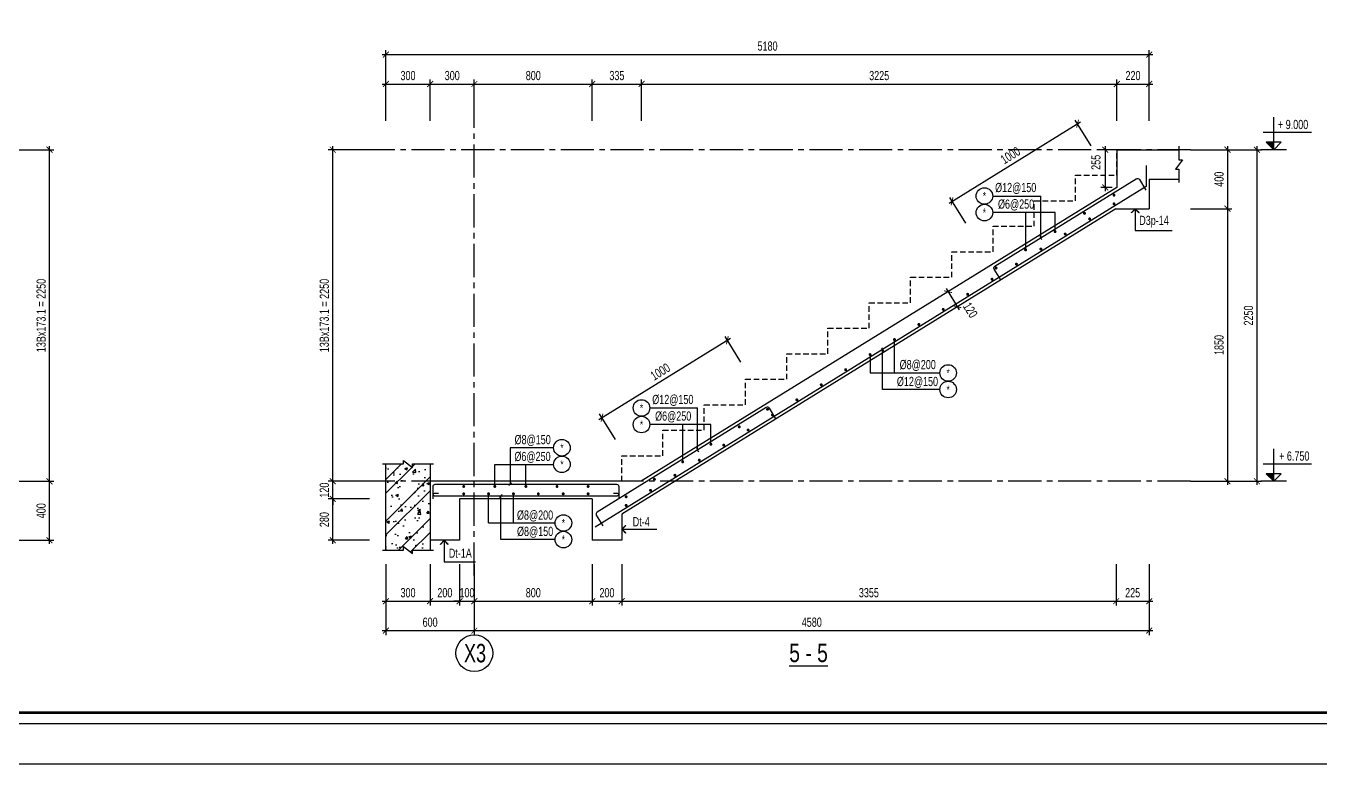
# Model space of a CAD drawing. Header units: millimetres. Extents: x -77370 to 109412, y -14880 to 214694.
# Drawn here: x 61783 to 79349, y 147575 to 157595 of the extents above; entities that cross this region are included whole.
import ezdxf
from ezdxf.enums import TextEntityAlignment as Align

# ---------------------------------------------------------------- set-up
doc = ezdxf.new("R2010")
doc.units = ezdxf.units.MM
doc.header["$LTSCALE"] = 300
doc.header["$MEASUREMENT"] = 0
doc.header["$PDMODE"] = 66
doc.linetypes.add('CENTER2', pattern=[1.125, 0.75, -0.125, 0.125, -0.125])
doc.linetypes.add('HIDDEN', pattern=[0.375, 0.25, -0.125])
doc.layers.get('0').update_dxf_attribs({"linetype": 'CONTINUOUS'})
doc.layers.get('DEFPOINTS').update_dxf_attribs({"linetype": 'CONTINUOUS'})
for name, color, linetype in [('CDC-KHUNGTEN', 7, 'CONTINUOUS'), ('CDC.01.AXIS', 160, 'CENTER2'), ('CDC.02.DIM', 1, 'CONTINUOUS'), ('CDC.03.BORDER', 3, 'CONTINUOUS'), ('CDC.04.HIDDEN', 8, 'HIDDEN'), ('CDC.05.STEEL', 4, 'CONTINUOUS'), ('CDC.06.TEXT', 2, 'CONTINUOUS'), ('CDC.10.HATCH', 251, 'CONTINUOUS'), ('CDC.11.NOTE', 8, 'CONTINUOUS'), ('CDC.14.STEELNUM', 2, 'CONTINUOUS'), ('KCS_SNODE', 6, 'CONTINUOUS')]:
    doc.layers.add(name, color=color, linetype=linetype)
doc.styles.add('KCS_SMTEXT', font='arial.ttf', dxfattribs={"width": 0.7})
doc.dimstyles.new('KCS_DIM25', dxfattribs={"dimscale": 2, "dimtxt": 62.5, "dimasz": 40, "dimexe": 30, "dimexo": 0, "dimgap": 25, "dimtad": 1, "dimdec": 0, "dimlfac": 0.5, "dimzin": 13, "dimdsep": 46, "dimtxsty": 'KCS_SMTEXT', "dimblk": 'ARCHTICK', "dimcen": 0, "dimdle": 25, "dimclrd": 1, "dimclre": 1, "dimclrt": 2, "dimadec": 0, "dimazin": 0, "dimtfac": 1, "dimtdec": 0, "dimtix": 1, "dimtmove": 2, "dimatfit": 3, "dimfxl": 1, "dimtolj": 1, "dimtzin": 13, "dimarcsym": 0})

# ---------------------------------------------------------------- blocks, each defined once
blk = doc.blocks.new('_ArchTick')
at = {"color": 0, "linetype": 'ByBlock', "const_width": 0.15}
blk.add_lwpolyline([(-0.5, -0.5), (0.5, 0.5)], dxfattribs=at)
blk = doc.blocks.new('*D668')
at = {"layer": 'CDC.02.DIM', "color": 1, "lineweight": -2, "transparency": 16777216}
for p, q in [((61603, 155914), (62163, 155914)), ((62103, 151364), (62103, 155964)), ((61603, 151414), (62163, 151414))]:
    blk.add_line(p, q, dxfattribs=at)
at = {"layer": 'DEFPOINTS', "color": 0, "transparency": 16777216}
for p in [(61603, 155914), (62103, 155914), (61603, 151414)]:
    blk.add_point(p, dxfattribs=at)
at = {"layer": 'CDC.02.DIM', "color": 1, "lineweight": -2, "transparency": 16777216, "xscale": 80, "yscale": 80, "zscale": 80}
for p, rotation in [((62103, 155914), 90), ((62103, 151414), 270)]:
    blk.add_blockref('_ArchTick', p, dxfattribs=dict(at, rotation=rotation))
at = {"layer": 'CDC.02.DIM', "color": 2, "transparency": 16777216, "insert": (61990, 153664), "char_height": 125, "attachment_point": 5, "rotation": 90, "style": 'KCS_SMTEXT'}
blk.add_mtext('\\A1;13Bx173.1 = 2250', dxfattribs=at)
blk = doc.blocks.new('*D669')
at = {"layer": 'CDC.02.DIM', "color": 1, "lineweight": -2, "transparency": 16777216}
for p, q in [((62103, 150564), (62103, 151464)), ((61603, 151414), (62163, 151414)), ((61603, 150614), (62163, 150614))]:
    blk.add_line(p, q, dxfattribs=at)
at = {"layer": 'DEFPOINTS', "color": 0, "transparency": 16777216}
for p in [(61603, 151414), (62103, 151414), (61603, 150614)]:
    blk.add_point(p, dxfattribs=at)
at = {"layer": 'CDC.02.DIM', "color": 1, "lineweight": -2, "transparency": 16777216, "xscale": 80, "yscale": 80, "zscale": 80}
for p, rotation in [((62103, 151414), 90), ((62103, 150614), 270)]:
    blk.add_blockref('_ArchTick', p, dxfattribs=dict(at, rotation=rotation))
at = {"layer": 'CDC.02.DIM', "color": 2, "transparency": 16777216, "insert": (61990, 151014), "char_height": 125, "attachment_point": 5, "rotation": 90, "style": 'KCS_SMTEXT'}
blk.add_mtext('\\A1;400', dxfattribs=at)
blk = doc.blocks.new('*D806')
at = {"layer": 'CDC.02.DIM', "color": 1, "lineweight": -2, "transparency": 16777216}
for p, q in [((77591, 155114), (78151, 155114)), ((78091, 155164), (78091, 151364)), ((77591, 151414), (78151, 151414))]:
    blk.add_line(p, q, dxfattribs=at)
at = {"layer": 'DEFPOINTS', "color": 0, "transparency": 16777216}
for p in [(77591, 155114), (77591, 151414), (78091, 151414)]:
    blk.add_point(p, dxfattribs=at)
at = {"layer": 'CDC.02.DIM', "color": 1, "lineweight": -2, "transparency": 16777216, "xscale": 80, "yscale": 80, "zscale": 80}
for p, rotation in [((78091, 155114), 90), ((78091, 151414), 270)]:
    blk.add_blockref('_ArchTick', p, dxfattribs=dict(at, rotation=rotation))
at = {"layer": 'CDC.02.DIM', "color": 2, "transparency": 16777216, "insert": (77977, 153264), "char_height": 125, "attachment_point": 5, "rotation": 90, "style": 'KCS_SMTEXT'}
blk.add_mtext('\\A1;1850', dxfattribs=at)
blk = doc.blocks.new('*D807')
at = {"layer": 'CDC.02.DIM', "color": 1, "lineweight": -2, "transparency": 16777216}
for p, q in [((77591, 155914), (78551, 155914)), ((78491, 155964), (78491, 151364)), ((77591, 151414), (78551, 151414))]:
    blk.add_line(p, q, dxfattribs=at)
at = {"layer": 'DEFPOINTS', "color": 0, "transparency": 16777216}
for p in [(77591, 155914), (77591, 151414), (78491, 151414)]:
    blk.add_point(p, dxfattribs=at)
at = {"layer": 'CDC.02.DIM', "color": 1, "lineweight": -2, "transparency": 16777216, "xscale": 80, "yscale": 80, "zscale": 80}
for p, rotation in [((78491, 155914), 90), ((78491, 151414), 270)]:
    blk.add_blockref('_ArchTick', p, dxfattribs=dict(at, rotation=rotation))
at = {"layer": 'CDC.02.DIM', "color": 2, "transparency": 16777216, "insert": (78377, 153664), "char_height": 125, "attachment_point": 5, "rotation": 90, "style": 'KCS_SMTEXT'}
blk.add_mtext('\\A1;2250', dxfattribs=at)
blk = doc.blocks.new('*D808')
at = {"layer": 'CDC.02.DIM', "color": 1, "lineweight": -2, "transparency": 16777216}
for p, q in [((77591, 155914), (78151, 155914)), ((78091, 155964), (78091, 155064)), ((77591, 155114), (78151, 155114))]:
    blk.add_line(p, q, dxfattribs=at)
at = {"layer": 'DEFPOINTS', "color": 0, "transparency": 16777216}
for p in [(77591, 155914), (77591, 155114), (78091, 155114)]:
    blk.add_point(p, dxfattribs=at)
at = {"layer": 'CDC.02.DIM', "color": 1, "lineweight": -2, "transparency": 16777216, "xscale": 80, "yscale": 80, "zscale": 80}
for p, rotation in [((78091, 155914), 90), ((78091, 155114), 270)]:
    blk.add_blockref('_ArchTick', p, dxfattribs=dict(at, rotation=rotation))
at = {"layer": 'CDC.02.DIM', "color": 2, "transparency": 16777216, "insert": (77977, 155514), "char_height": 125, "attachment_point": 5, "rotation": 90, "style": 'KCS_SMTEXT'}
blk.add_mtext('\\A1;400', dxfattribs=at)
blk = doc.blocks.new('*D774')
at = {"layer": 'CDC.02.DIM', "color": 1, "lineweight": -2, "transparency": 16777216}
for p, q in [((70139, 156306), (70139, 156866)), ((76589, 156306), (76589, 156866)), ((70089, 156806), (76639, 156806))]:
    blk.add_line(p, q, dxfattribs=at)
at = {"layer": 'DEFPOINTS', "color": 0, "transparency": 16777216}
for p in [(76589, 156806), (70139, 156306), (76589, 156306)]:
    blk.add_point(p, dxfattribs=at)
at = {"layer": 'CDC.02.DIM', "color": 1, "lineweight": -2, "transparency": 16777216, "xscale": 80, "yscale": 80, "zscale": 80, "rotation": 180}
blk.add_blockref('_ArchTick', (70139, 156806), dxfattribs=at)
at = {"layer": 'CDC.02.DIM', "color": 1, "lineweight": -2, "transparency": 16777216, "xscale": 80, "yscale": 80, "zscale": 80}
blk.add_blockref('_ArchTick', (76589, 156806), dxfattribs=at)
at = {"layer": 'CDC.02.DIM', "color": 2, "transparency": 16777216, "insert": (73364, 156920), "char_height": 125, "attachment_point": 5, "style": 'KCS_SMTEXT'}
blk.add_mtext('\\A1;3225', dxfattribs=at)
blk = doc.blocks.new('*D775')
at = {"layer": 'CDC.02.DIM', "color": 1, "lineweight": -2, "transparency": 16777216}
for p, q in [((76589, 156306), (76589, 156866)), ((77029, 156306), (77029, 156866)), ((76539, 156806), (77079, 156806))]:
    blk.add_line(p, q, dxfattribs=at)
at = {"layer": 'DEFPOINTS', "color": 0, "transparency": 16777216}
for p in [(77029, 156806), (76589, 156306), (77029, 156306)]:
    blk.add_point(p, dxfattribs=at)
at = {"layer": 'CDC.02.DIM', "color": 1, "lineweight": -2, "transparency": 16777216, "xscale": 80, "yscale": 80, "zscale": 80, "rotation": 180}
blk.add_blockref('_ArchTick', (76589, 156806), dxfattribs=at)
at = {"layer": 'CDC.02.DIM', "color": 1, "lineweight": -2, "transparency": 16777216, "xscale": 80, "yscale": 80, "zscale": 80}
blk.add_blockref('_ArchTick', (77029, 156806), dxfattribs=at)
at = {"layer": 'CDC.02.DIM', "color": 2, "transparency": 16777216, "insert": (76809, 156920), "char_height": 125, "attachment_point": 5, "style": 'KCS_SMTEXT'}
blk.add_mtext('\\A1;220', dxfattribs=at)
blk = doc.blocks.new('*D776')
at = {"layer": 'CDC.02.DIM', "color": 1, "lineweight": -2, "transparency": 16777216}
for p, q in [((66669, 156306), (66669, 157266)), ((77029, 156306), (77029, 157266)), ((66619, 157206), (77079, 157206))]:
    blk.add_line(p, q, dxfattribs=at)
at = {"layer": 'DEFPOINTS', "color": 0, "transparency": 16777216}
for p in [(77029, 157206), (66669, 156306), (77029, 156306)]:
    blk.add_point(p, dxfattribs=at)
at = {"layer": 'CDC.02.DIM', "color": 1, "lineweight": -2, "transparency": 16777216, "xscale": 80, "yscale": 80, "zscale": 80, "rotation": 180}
blk.add_blockref('_ArchTick', (66669, 157206), dxfattribs=at)
at = {"layer": 'CDC.02.DIM', "color": 1, "lineweight": -2, "transparency": 16777216, "xscale": 80, "yscale": 80, "zscale": 80}
blk.add_blockref('_ArchTick', (77029, 157206), dxfattribs=at)
at = {"layer": 'CDC.02.DIM', "color": 2, "transparency": 16777216, "insert": (71849, 157320), "char_height": 125, "attachment_point": 5, "style": 'KCS_SMTEXT'}
blk.add_mtext('\\A1;5180', dxfattribs=at)
blk = doc.blocks.new('*D777')
at = {"layer": 'CDC.02.DIM', "color": 1, "lineweight": -2, "transparency": 16777216}
for p, q in [((69469, 156306), (69469, 156866)), ((70139, 156306), (70139, 156866)), ((69419, 156806), (70189, 156806))]:
    blk.add_line(p, q, dxfattribs=at)
at = {"layer": 'DEFPOINTS', "color": 0, "transparency": 16777216}
for p in [(70139, 156806), (69469, 156306), (70139, 156306)]:
    blk.add_point(p, dxfattribs=at)
at = {"layer": 'CDC.02.DIM', "color": 1, "lineweight": -2, "transparency": 16777216, "xscale": 80, "yscale": 80, "zscale": 80, "rotation": 180}
blk.add_blockref('_ArchTick', (69469, 156806), dxfattribs=at)
at = {"layer": 'CDC.02.DIM', "color": 1, "lineweight": -2, "transparency": 16777216, "xscale": 80, "yscale": 80, "zscale": 80}
blk.add_blockref('_ArchTick', (70139, 156806), dxfattribs=at)
at = {"layer": 'CDC.02.DIM', "color": 2, "transparency": 16777216, "insert": (69804, 156920), "char_height": 125, "attachment_point": 5, "style": 'KCS_SMTEXT'}
blk.add_mtext('\\A1;335', dxfattribs=at)
blk = doc.blocks.new('*D778')
at = {"layer": 'CDC.02.DIM', "color": 1, "lineweight": -2, "transparency": 16777216}
for p, q in [((66447, 155914), (65887, 155914)), ((65947, 151364), (65947, 155964)), ((66447, 151414), (65887, 151414))]:
    blk.add_line(p, q, dxfattribs=at)
at = {"layer": 'DEFPOINTS', "color": 0, "transparency": 16777216}
for p in [(65947, 155914), (66447, 155914), (66447, 151414)]:
    blk.add_point(p, dxfattribs=at)
at = {"layer": 'CDC.02.DIM', "color": 1, "lineweight": -2, "transparency": 16777216, "xscale": 80, "yscale": 80, "zscale": 80}
for p, rotation in [((65947, 155914), 90), ((65947, 151414), 270)]:
    blk.add_blockref('_ArchTick', p, dxfattribs=dict(at, rotation=rotation))
at = {"layer": 'CDC.02.DIM', "color": 2, "transparency": 16777216, "insert": (65833, 153664), "char_height": 125, "attachment_point": 5, "rotation": 90, "style": 'KCS_SMTEXT'}
blk.add_mtext('\\A1;13Bx173.1 = 2250', dxfattribs=at)
blk = doc.blocks.new('*D779')
at = {"layer": 'CDC.02.DIM', "color": 1, "lineweight": -2, "transparency": 16777216}
for p, q in [((65947, 151414), (65947, 151494)), ((66447, 151414), (65887, 151414)), ((65947, 151174), (65947, 151414)), ((66447, 151174), (65887, 151174)), ((65947, 151174), (65947, 151094))]:
    blk.add_line(p, q, dxfattribs=at)
at = {"layer": 'DEFPOINTS', "color": 0, "transparency": 16777216}
for p in [(65947, 151414), (66447, 151414), (66447, 151174)]:
    blk.add_point(p, dxfattribs=at)
at = {"layer": 'CDC.02.DIM', "color": 1, "lineweight": -2, "transparency": 16777216, "xscale": 80, "yscale": 80, "zscale": 80}
for p, rotation in [((65947, 151414), 270), ((65947, 151174), 90)]:
    blk.add_blockref('_ArchTick', p, dxfattribs=dict(at, rotation=rotation))
at = {"layer": 'CDC.02.DIM', "color": 2, "transparency": 16777216, "insert": (65833, 151294), "char_height": 125, "attachment_point": 5, "rotation": 90, "style": 'KCS_SMTEXT'}
blk.add_mtext('\\A1;120', dxfattribs=at)
blk = doc.blocks.new('*D780')
at = {"layer": 'CDC.02.DIM', "color": 1, "lineweight": -2, "transparency": 16777216}
for p, q in [((69869, 150287), (69869, 149727)), ((76580, 150287), (76580, 149727)), ((69819, 149787), (76630, 149787))]:
    blk.add_line(p, q, dxfattribs=at)
at = {"layer": 'DEFPOINTS', "color": 0, "transparency": 16777216}
for p in [(69869, 150287), (76580, 150287), (76580, 149787)]:
    blk.add_point(p, dxfattribs=at)
at = {"layer": 'CDC.02.DIM', "color": 1, "lineweight": -2, "transparency": 16777216, "xscale": 80, "yscale": 80, "zscale": 80, "rotation": 180}
blk.add_blockref('_ArchTick', (69869, 149787), dxfattribs=at)
at = {"layer": 'CDC.02.DIM', "color": 1, "lineweight": -2, "transparency": 16777216, "xscale": 80, "yscale": 80, "zscale": 80}
blk.add_blockref('_ArchTick', (76580, 149787), dxfattribs=at)
at = {"layer": 'CDC.02.DIM', "color": 2, "transparency": 16777216, "insert": (73224, 149901), "char_height": 125, "attachment_point": 5, "style": 'KCS_SMTEXT'}
blk.add_mtext('\\A1;3355', dxfattribs=at)
blk = doc.blocks.new('*D781')
at = {"layer": 'CDC.02.DIM', "color": 1, "lineweight": -2, "transparency": 16777216}
for p, q in [((76580, 150287), (76580, 149727)), ((77029, 150287), (77029, 149727)), ((76530, 149787), (77079, 149787))]:
    blk.add_line(p, q, dxfattribs=at)
at = {"layer": 'DEFPOINTS', "color": 0, "transparency": 16777216}
for p in [(76580, 150287), (77029, 150287), (77029, 149787)]:
    blk.add_point(p, dxfattribs=at)
at = {"layer": 'CDC.02.DIM', "color": 1, "lineweight": -2, "transparency": 16777216, "xscale": 80, "yscale": 80, "zscale": 80, "rotation": 180}
blk.add_blockref('_ArchTick', (76580, 149787), dxfattribs=at)
at = {"layer": 'CDC.02.DIM', "color": 1, "lineweight": -2, "transparency": 16777216, "xscale": 80, "yscale": 80, "zscale": 80}
blk.add_blockref('_ArchTick', (77029, 149787), dxfattribs=at)
at = {"layer": 'CDC.02.DIM', "color": 2, "transparency": 16777216, "insert": (76804, 149901), "char_height": 125, "attachment_point": 5, "style": 'KCS_SMTEXT'}
blk.add_mtext('\\A1;225', dxfattribs=at)
blk = doc.blocks.new('*D782')
at = {"layer": 'CDC.02.DIM', "color": 1, "lineweight": -2, "transparency": 16777216}
for p, q in [((67869, 150287), (67869, 149327)), ((77029, 150287), (77029, 149327)), ((67819, 149387), (77079, 149387))]:
    blk.add_line(p, q, dxfattribs=at)
at = {"layer": 'DEFPOINTS', "color": 0, "transparency": 16777216}
for p in [(67869, 150287), (77029, 150287), (77029, 149387)]:
    blk.add_point(p, dxfattribs=at)
at = {"layer": 'CDC.02.DIM', "color": 1, "lineweight": -2, "transparency": 16777216, "xscale": 80, "yscale": 80, "zscale": 80, "rotation": 180}
blk.add_blockref('_ArchTick', (67869, 149387), dxfattribs=at)
at = {"layer": 'CDC.02.DIM', "color": 1, "lineweight": -2, "transparency": 16777216, "xscale": 80, "yscale": 80, "zscale": 80}
blk.add_blockref('_ArchTick', (77029, 149387), dxfattribs=at)
at = {"layer": 'CDC.02.DIM', "color": 2, "transparency": 16777216, "insert": (72449, 149501), "char_height": 125, "attachment_point": 5, "style": 'KCS_SMTEXT'}
blk.add_mtext('\\A1;4580', dxfattribs=at)
blk = doc.blocks.new('*D783')
at = {"layer": 'CDC.02.DIM', "color": 1, "lineweight": -2, "transparency": 16777216}
for p, q in [((69469, 150287), (69469, 149727)), ((69869, 150287), (69869, 149727)), ((69419, 149787), (69919, 149787))]:
    blk.add_line(p, q, dxfattribs=at)
at = {"layer": 'DEFPOINTS', "color": 0, "transparency": 16777216}
for p in [(69469, 150287), (69869, 150287), (69869, 149787)]:
    blk.add_point(p, dxfattribs=at)
at = {"layer": 'CDC.02.DIM', "color": 1, "lineweight": -2, "transparency": 16777216, "xscale": 80, "yscale": 80, "zscale": 80, "rotation": 180}
blk.add_blockref('_ArchTick', (69469, 149787), dxfattribs=at)
at = {"layer": 'CDC.02.DIM', "color": 1, "lineweight": -2, "transparency": 16777216, "xscale": 80, "yscale": 80, "zscale": 80}
blk.add_blockref('_ArchTick', (69869, 149787), dxfattribs=at)
at = {"layer": 'CDC.02.DIM', "color": 2, "transparency": 16777216, "insert": (69669, 149901), "char_height": 125, "attachment_point": 5, "style": 'KCS_SMTEXT'}
blk.add_mtext('\\A1;200', dxfattribs=at)
blk = doc.blocks.new('*D784')
at = {"layer": 'CDC.02.DIM', "color": 1, "lineweight": -2, "transparency": 16777216}
for p, q in [((66447, 151174), (65887, 151174)), ((65947, 150564), (65947, 151224)), ((66447, 150614), (65887, 150614))]:
    blk.add_line(p, q, dxfattribs=at)
at = {"layer": 'DEFPOINTS', "color": 0, "transparency": 16777216}
for p in [(65947, 151174), (66447, 151174), (66447, 150614)]:
    blk.add_point(p, dxfattribs=at)
at = {"layer": 'CDC.02.DIM', "color": 1, "lineweight": -2, "transparency": 16777216, "xscale": 80, "yscale": 80, "zscale": 80}
for p, rotation in [((65947, 151174), 90), ((65947, 150614), 270)]:
    blk.add_blockref('_ArchTick', p, dxfattribs=dict(at, rotation=rotation))
at = {"layer": 'CDC.02.DIM', "color": 2, "transparency": 16777216, "insert": (65833, 150894), "char_height": 125, "attachment_point": 5, "rotation": 90, "style": 'KCS_SMTEXT'}
blk.add_mtext('\\A1;280', dxfattribs=at)
blk = doc.blocks.new('*D785')
at = {"layer": 'CDC.02.DIM', "color": 1, "lineweight": -2, "transparency": 16777216}
for p, q in [((67869, 150287), (67869, 149727)), ((69469, 150287), (69469, 149727)), ((67819, 149787), (69519, 149787))]:
    blk.add_line(p, q, dxfattribs=at)
at = {"layer": 'DEFPOINTS', "color": 0, "transparency": 16777216}
for p in [(67869, 150287), (69469, 150287), (69469, 149787)]:
    blk.add_point(p, dxfattribs=at)
at = {"layer": 'CDC.02.DIM', "color": 1, "lineweight": -2, "transparency": 16777216, "xscale": 80, "yscale": 80, "zscale": 80, "rotation": 180}
blk.add_blockref('_ArchTick', (67869, 149787), dxfattribs=at)
at = {"layer": 'CDC.02.DIM', "color": 1, "lineweight": -2, "transparency": 16777216, "xscale": 80, "yscale": 80, "zscale": 80}
blk.add_blockref('_ArchTick', (69469, 149787), dxfattribs=at)
at = {"layer": 'CDC.02.DIM', "color": 2, "transparency": 16777216, "insert": (68669, 149901), "char_height": 125, "attachment_point": 5, "style": 'KCS_SMTEXT'}
blk.add_mtext('\\A1;800', dxfattribs=at)
blk = doc.blocks.new('*D786')
at = {"layer": 'CDC.02.DIM', "color": 1, "lineweight": -2, "transparency": 16777216}
for p, q in [((67269, 150287), (67269, 149727)), ((67669, 150287), (67669, 149727)), ((67219, 149787), (67719, 149787))]:
    blk.add_line(p, q, dxfattribs=at)
at = {"layer": 'DEFPOINTS', "color": 0, "transparency": 16777216}
for p in [(67269, 150287), (67669, 150287), (67669, 149787)]:
    blk.add_point(p, dxfattribs=at)
at = {"layer": 'CDC.02.DIM', "color": 1, "lineweight": -2, "transparency": 16777216, "xscale": 80, "yscale": 80, "zscale": 80, "rotation": 180}
blk.add_blockref('_ArchTick', (67269, 149787), dxfattribs=at)
at = {"layer": 'CDC.02.DIM', "color": 1, "lineweight": -2, "transparency": 16777216, "xscale": 80, "yscale": 80, "zscale": 80}
blk.add_blockref('_ArchTick', (67669, 149787), dxfattribs=at)
at = {"layer": 'CDC.02.DIM', "color": 2, "transparency": 16777216, "insert": (67469, 149901), "char_height": 125, "attachment_point": 5, "style": 'KCS_SMTEXT'}
blk.add_mtext('\\A1;200', dxfattribs=at)
blk = doc.blocks.new('*D787')
at = {"layer": 'CDC.02.DIM', "color": 1, "lineweight": -2, "transparency": 16777216}
for p, q in [((66669, 150287), (66669, 149727)), ((67269, 150287), (67269, 149727)), ((66619, 149787), (67319, 149787))]:
    blk.add_line(p, q, dxfattribs=at)
at = {"layer": 'DEFPOINTS', "color": 0, "transparency": 16777216}
for p in [(66669, 150287), (67269, 150287), (67269, 149787)]:
    blk.add_point(p, dxfattribs=at)
at = {"layer": 'CDC.02.DIM', "color": 1, "lineweight": -2, "transparency": 16777216, "xscale": 80, "yscale": 80, "zscale": 80, "rotation": 180}
blk.add_blockref('_ArchTick', (66669, 149787), dxfattribs=at)
at = {"layer": 'CDC.02.DIM', "color": 1, "lineweight": -2, "transparency": 16777216, "xscale": 80, "yscale": 80, "zscale": 80}
blk.add_blockref('_ArchTick', (67269, 149787), dxfattribs=at)
at = {"layer": 'CDC.02.DIM', "color": 2, "transparency": 16777216, "insert": (66969, 149901), "char_height": 125, "attachment_point": 5, "style": 'KCS_SMTEXT'}
blk.add_mtext('\\A1;300', dxfattribs=at)
blk = doc.blocks.new('*D788')
at = {"layer": 'CDC.02.DIM', "color": 1, "lineweight": -2, "transparency": 16777216}
for p, q in [((66669, 150287), (66669, 149327)), ((67869, 150287), (67869, 149327)), ((66619, 149387), (67919, 149387))]:
    blk.add_line(p, q, dxfattribs=at)
at = {"layer": 'DEFPOINTS', "color": 0, "transparency": 16777216}
for p in [(66669, 150287), (67869, 150287), (67869, 149387)]:
    blk.add_point(p, dxfattribs=at)
at = {"layer": 'CDC.02.DIM', "color": 1, "lineweight": -2, "transparency": 16777216, "xscale": 80, "yscale": 80, "zscale": 80, "rotation": 180}
blk.add_blockref('_ArchTick', (66669, 149387), dxfattribs=at)
at = {"layer": 'CDC.02.DIM', "color": 1, "lineweight": -2, "transparency": 16777216, "xscale": 80, "yscale": 80, "zscale": 80}
blk.add_blockref('_ArchTick', (67869, 149387), dxfattribs=at)
at = {"layer": 'CDC.02.DIM', "color": 2, "transparency": 16777216, "insert": (67269, 149501), "char_height": 125, "attachment_point": 5, "style": 'KCS_SMTEXT'}
blk.add_mtext('\\A1;600', dxfattribs=at)
blk = doc.blocks.new('*D789')
at = {"layer": 'CDC.02.DIM', "color": 1, "lineweight": -2, "transparency": 16777216}
for p, q in [((67869, 156306), (67869, 156866)), ((69469, 156306), (69469, 156866)), ((67819, 156806), (69519, 156806))]:
    blk.add_line(p, q, dxfattribs=at)
at = {"layer": 'DEFPOINTS', "color": 0, "transparency": 16777216}
for p in [(69469, 156806), (67869, 156306), (69469, 156306)]:
    blk.add_point(p, dxfattribs=at)
at = {"layer": 'CDC.02.DIM', "color": 1, "lineweight": -2, "transparency": 16777216, "xscale": 80, "yscale": 80, "zscale": 80, "rotation": 180}
blk.add_blockref('_ArchTick', (67869, 156806), dxfattribs=at)
at = {"layer": 'CDC.02.DIM', "color": 1, "lineweight": -2, "transparency": 16777216, "xscale": 80, "yscale": 80, "zscale": 80}
blk.add_blockref('_ArchTick', (69469, 156806), dxfattribs=at)
at = {"layer": 'CDC.02.DIM', "color": 2, "transparency": 16777216, "insert": (68669, 156920), "char_height": 125, "attachment_point": 5, "style": 'KCS_SMTEXT'}
blk.add_mtext('\\A1;800', dxfattribs=at)
blk = doc.blocks.new('*D790')
at = {"layer": 'CDC.02.DIM', "color": 1, "lineweight": -2, "transparency": 16777216}
for p, q in [((67269, 156306), (67269, 156866)), ((67869, 156306), (67869, 156866)), ((67219, 156806), (67919, 156806))]:
    blk.add_line(p, q, dxfattribs=at)
at = {"layer": 'DEFPOINTS', "color": 0, "transparency": 16777216}
for p in [(67869, 156806), (67269, 156306), (67869, 156306)]:
    blk.add_point(p, dxfattribs=at)
at = {"layer": 'CDC.02.DIM', "color": 1, "lineweight": -2, "transparency": 16777216, "xscale": 80, "yscale": 80, "zscale": 80, "rotation": 180}
blk.add_blockref('_ArchTick', (67269, 156806), dxfattribs=at)
at = {"layer": 'CDC.02.DIM', "color": 1, "lineweight": -2, "transparency": 16777216, "xscale": 80, "yscale": 80, "zscale": 80}
blk.add_blockref('_ArchTick', (67869, 156806), dxfattribs=at)
at = {"layer": 'CDC.02.DIM', "color": 2, "transparency": 16777216, "insert": (67569, 156920), "char_height": 125, "attachment_point": 5, "style": 'KCS_SMTEXT'}
blk.add_mtext('\\A1;300', dxfattribs=at)
blk = doc.blocks.new('*D791')
at = {"layer": 'CDC.02.DIM', "color": 1, "lineweight": -2, "transparency": 16777216}
for p, q in [((66669, 156306), (66669, 156866)), ((67269, 156306), (67269, 156866)), ((66619, 156806), (67319, 156806))]:
    blk.add_line(p, q, dxfattribs=at)
at = {"layer": 'DEFPOINTS', "color": 0, "transparency": 16777216}
for p in [(67269, 156806), (66669, 156306), (67269, 156306)]:
    blk.add_point(p, dxfattribs=at)
at = {"layer": 'CDC.02.DIM', "color": 1, "lineweight": -2, "transparency": 16777216, "xscale": 80, "yscale": 80, "zscale": 80, "rotation": 180}
blk.add_blockref('_ArchTick', (66669, 156806), dxfattribs=at)
at = {"layer": 'CDC.02.DIM', "color": 1, "lineweight": -2, "transparency": 16777216, "xscale": 80, "yscale": 80, "zscale": 80}
blk.add_blockref('_ArchTick', (67269, 156806), dxfattribs=at)
at = {"layer": 'CDC.02.DIM', "color": 2, "transparency": 16777216, "insert": (66969, 156920), "char_height": 125, "attachment_point": 5, "style": 'KCS_SMTEXT'}
blk.add_mtext('\\A1;300', dxfattribs=at)
blk = doc.blocks.new('*D793')
at = {"layer": 'CDC.02.DIM', "color": 1, "lineweight": -2, "transparency": 16777216}
for p, q in [((74340, 154013), (74247, 153956)), ((74272, 154030), (74451, 153740)), ((74466, 153809), (74373, 153751))]:
    blk.add_line(p, q, dxfattribs=at)
at = {"layer": 'DEFPOINTS', "color": 0, "transparency": 16777216}
for p in [(74340, 154013), (74424, 153783), (74466, 153809)]:
    blk.add_point(p, dxfattribs=at)
at = {"layer": 'CDC.02.DIM', "color": 1, "lineweight": -2, "transparency": 16777216, "xscale": 80, "yscale": 80, "zscale": 80}
for p, rotation in [((74298, 153987), 121.7215322753754), ((74424, 153783), 301.7215322753754)]:
    blk.add_blockref('_ArchTick', p, dxfattribs=dict(at, rotation=rotation))
at = {"layer": 'CDC.02.DIM', "color": 2, "transparency": 16777216, "insert": (74601, 153737), "char_height": 125, "attachment_point": 5, "rotation": 301.7215, "style": 'KCS_SMTEXT'}
blk.add_mtext('\\A1;120', dxfattribs=at)
blk = doc.blocks.new('*D794')
at = {"layer": 'CDC.02.DIM', "color": 1, "lineweight": -2, "transparency": 16777216}
for p, q in [((69559, 152251), (71346, 153355)), ((71487, 153031), (71272, 153380)), ((69786, 151979), (69570, 152328))]:
    blk.add_line(p, q, dxfattribs=at)
at = {"layer": 'DEFPOINTS', "color": 0, "transparency": 16777216}
for p in [(71303, 153329), (71487, 153031), (69786, 151979)]:
    blk.add_point(p, dxfattribs=at)
at = {"layer": 'CDC.02.DIM', "color": 1, "lineweight": -2, "transparency": 16777216, "xscale": 80, "yscale": 80, "zscale": 80}
for p, rotation in [((71303, 153329), 31.72153227536903), ((69602, 152277), 211.721532275369)]:
    blk.add_blockref('_ArchTick', p, dxfattribs=dict(at, rotation=rotation))
at = {"layer": 'CDC.02.DIM', "color": 2, "transparency": 16777216, "insert": (70393, 152900), "char_height": 125, "attachment_point": 5, "rotation": 31.7215, "style": 'KCS_SMTEXT'}
blk.add_mtext('\\A1;1000', dxfattribs=at)
blk = doc.blocks.new('*D795')
at = {"layer": 'CDC.02.DIM', "color": 1, "lineweight": -2, "transparency": 16777216}
for p, q in [((74312, 155188), (76098, 156292)), ((76240, 155969), (76024, 156317)), ((74538, 154917), (74323, 155266))]:
    blk.add_line(p, q, dxfattribs=at)
at = {"layer": 'DEFPOINTS', "color": 0, "transparency": 16777216}
for p in [(76056, 156266), (76240, 155969), (74538, 154917)]:
    blk.add_point(p, dxfattribs=at)
at = {"layer": 'CDC.02.DIM', "color": 1, "lineweight": -2, "transparency": 16777216, "xscale": 80, "yscale": 80, "zscale": 80}
for p, rotation in [((76056, 156266), 31.72153227536903), ((74354, 155215), 211.721532275369)]:
    blk.add_blockref('_ArchTick', p, dxfattribs=dict(at, rotation=rotation))
at = {"layer": 'CDC.02.DIM', "color": 2, "transparency": 16777216, "insert": (75145, 155837), "char_height": 125, "attachment_point": 5, "rotation": 31.7215, "style": 'KCS_SMTEXT'}
blk.add_mtext('\\A1;1000', dxfattribs=at)
blk = doc.blocks.new('*D650')
at = {"layer": 'CDC.02.DIM', "color": 1, "lineweight": -2, "transparency": 16777216}
for p, q in [((67669, 150287), (67669, 149727)), ((67869, 150287), (67869, 149727)), ((67669, 149787), (67589, 149787)), ((67669, 149787), (67869, 149787)), ((67869, 149787), (67949, 149787))]:
    blk.add_line(p, q, dxfattribs=at)
at = {"layer": 'DEFPOINTS', "color": 0, "transparency": 16777216}
for p in [(67669, 150287), (67869, 150287), (67869, 149787)]:
    blk.add_point(p, dxfattribs=at)
at = {"layer": 'CDC.02.DIM', "color": 1, "lineweight": -2, "transparency": 16777216, "xscale": 80, "yscale": 80, "zscale": 80}
blk.add_blockref('_ArchTick', (67669, 149787), dxfattribs=at)
at = {"layer": 'CDC.02.DIM', "color": 1, "lineweight": -2, "transparency": 16777216, "xscale": 80, "yscale": 80, "zscale": 80, "rotation": 180}
blk.add_blockref('_ArchTick', (67869, 149787), dxfattribs=at)
at = {"layer": 'CDC.02.DIM', "color": 2, "transparency": 16777216, "insert": (67769, 149901), "char_height": 125, "attachment_point": 5, "style": 'KCS_SMTEXT'}
blk.add_mtext('\\A1;100', dxfattribs=at)
blk = doc.blocks.new('*D652')
at = {"layer": 'CDC.02.DIM', "color": 1, "lineweight": -2, "transparency": 16777216}
for p, q in [((76526, 155914), (76373, 155914)), ((76433, 155964), (76433, 155353)), ((76526, 155403), (76373, 155403))]:
    blk.add_line(p, q, dxfattribs=at)
at = {"layer": 'DEFPOINTS', "color": 0, "transparency": 16777216}
for p in [(76526, 155914), (76433, 155403), (76526, 155403)]:
    blk.add_point(p, dxfattribs=at)
at = {"layer": 'CDC.02.DIM', "color": 1, "lineweight": -2, "transparency": 16777216, "xscale": 80, "yscale": 80, "zscale": 80}
for p, rotation in [((76433, 155914), 90), ((76433, 155403), 270)]:
    blk.add_blockref('_ArchTick', p, dxfattribs=dict(at, rotation=rotation))
at = {"layer": 'CDC.02.DIM', "color": 2, "transparency": 16777216, "insert": (76306, 155743), "char_height": 125, "attachment_point": 5, "rotation": 90, "style": 'KCS_SMTEXT'}
blk.add_mtext('\\A1;255', dxfattribs=at)
blk = doc.blocks.new('Khung tên chuẩn')
at = {"layer": 'CDC-KHUNGTEN', "color": 8}
blk.add_lwpolyline([(75096, 1100), (83000, 1100), (83000, 58300), (3000, 58300), (3000, 1100), (75096, 1100)], dxfattribs=at)
at = {"layer": 'CDC-KHUNGTEN', "color": 255, "lineweight": 60}
blk.add_lwpolyline([(74900, 1400), (74900, 58000), (3300, 58000), (3300, 1400), (74900, 1400)], close=True, dxfattribs=at)
at = {"layer": 'DEFPOINTS', "color": 1, "ltscale": 0.2}
blk.add_lwpolyline([(0, 0), (0, 59400), (84100, 59400), (84100, 0), (0, 0)], close=True, dxfattribs=at)

msp = doc.modelspace()

# ---------------------------------------------------------------- hatches: boundary and pattern name
at = {"layer": 'CDC.10.HATCH'}
h = msp.add_hatch(dxfattribs=at)
h.set_pattern_fill('BETONG', color=256, scale=50)
h.set_pattern_definition([(45, (-2412419.23, 1011026.46), (-282.84271, 282.84271), []), (45, (-2412231.73, 1011026.46), (-282.84271, 282.84271), []), (50, (-2412419.23, 1011026.46), (358.63009, -31.376067), [37.5, -412.5]), (355, (-2412419.23, 1011026.46), (-69.375667, 376.096067), [30, -330]), (100.4514, (-2412389.34, 1011023.85), (289.25469, 344.71977), [31.870095, -350.571056]), (46.1842, (-2412419.23, 1011126.46), (533.620524, -82.75951), [56.25, -618.75]), (96.6356, (-2412374.76, 1011119.56), (467.33135, 487.05894), [47.80514, -525.8565]), (351.1842, (-2412419.23, 1011126.46), (467.33097, 487.0593), [45, -495]), (21, (-2412369.23, 1011101.46), (298.453526, -201.309445), [37.5, -412.5]), (326, (-2412369.23, 1011101.46), (121.657666, 362.57502), [30, -330]), (71.4514, (-2412344.36, 1011084.7), (420.111314, 161.26525), [31.870095, -350.571056]), (37.5, (-2412419.23, 1011026.46), (6.0799277, 166.446927), [0, -326, 0, -335, 0, -331.25]), (7.5, (-2412419.23, 1011026.46), (131.534769, 197.205856), [0, -191, 0, -318.5, 0, -126.25]), (327.5, (-2412530.73, 1011026.46), (266.911218, -11.277436), [0, -125, 0, -390, 0, -517.5]), (317.5, (-2412580.73, 1011026.46), (291.593085, 50.052491), [0, -162.5, 0, -259, 0, -367.5])])
h.paths.add_polyline_path([(66906.6, 151648.7), (66669.1, 151648.7), (66669.1, 150479.8), (66906.6, 150479.8), (66906.6, 150526.7), (67031.6, 150432.9), (67031.6, 150479.8), (67269.1, 150479.8), (67269.1, 151648.7), (67031.6, 151648.7), (67031.6, 151601.8), (66906.6, 151695.6)])

# ---------------------------------------------------------------- linework, layer by layer
at = {"layer": 'CDC.01.AXIS', "ltscale": 2}
for p, q in [((67869.1, 150135.4), (67869.1, 156561.2)), ((77591, 155914), (66249.9, 155914)), ((77591, 151414), (66249.9, 151414))]:
    msp.add_line(p, q, dxfattribs=at)
at = {"layer": 'CDC.02.DIM'}
for p, q in [((78719.2, 155914), (78719.2, 156355.2)), ((79232.9, 156147.5), (78575.3, 156147.5)), ((78819.8, 156014.7), (78618.5, 156014.7)), ((78719.2, 155914), (78618.5, 156014.7)), ((78719.2, 155914), (78819.8, 156014.7)), ((78892.4, 155914), (78546, 155914)), ((78719.2, 151414), (78719.2, 151855.2)), ((79232.9, 151647.5), (78575.3, 151647.5)), ((78819.8, 151514.7), (78618.5, 151514.7)), ((78719.2, 151414), (78618.5, 151514.7)), ((78719.2, 151414), (78819.8, 151514.7)), ((78892.4, 151414), (78546, 151414))]:
    msp.add_line(p, q, dxfattribs=at)
msp.add_circle((67869.1, 149082), 250, dxfattribs=at)
for points in [[(78618.5, 156014.7), (78719.2, 155914), (78719.2, 156014.7)], [(78618.5, 151514.7), (78719.2, 151414), (78719.2, 151514.7)]]:
    msp.add_solid(points, dxfattribs=at)
at = {"layer": 'CDC.03.BORDER'}
for p, q in [((76589.1, 155914), (76589.1, 155403.3)), ((76589.1, 155914), (77432.7, 155914)), ((77029.1, 155514), (77029.1, 155114)), ((77029.1, 155514), (77432.7, 155514)), ((76589.1, 155403.3), (70135.4, 151414)), ((76577.6, 155114), (69869.1, 150967.3)), ((76577.6, 155114), (77029.1, 155114)), ((66669.1, 150479.8), (66669.1, 151648.7)), ((67269.1, 151648.7), (67269.1, 150479.8)), ((70135.4, 151414), (67269.1, 151414)), ((69469.1, 151174), (67669.1, 151174)), ((67669.1, 151174), (67669.1, 150614)), ((69469.1, 151174), (69469.1, 150614)), ((69869.1, 150967.3), (69869.1, 150614)), ((67669.1, 150614), (67269.1, 150614)), ((69869.1, 150614), (69469.1, 150614))]:
    msp.add_line(p, q, dxfattribs=at)
at = {"layer": 'CDC.04.HIDDEN'}
msp.add_lwpolyline([(69869.1, 151414), (69869.1, 151760.2), (70429.1, 151760.2), (70429.1, 152106.3), (70989.1, 152106.3), (70989.1, 152452.5), (71549.1, 152452.5), (71549.1, 152798.6), (72109.1, 152798.6), (72109.1, 153144.8), (72669.1, 153144.8), (72669.1, 153490.9), (73229.1, 153490.9), (73229.1, 153837.1), (73789.1, 153837.1), (73789.1, 154183.2), (74349.1, 154183.2), (74349.1, 154529.4), (74909.1, 154529.4), (74909.1, 154875.5), (75469.1, 154875.5), (75469.1, 155221.7), (76029.1, 155221.7), (76029.1, 155567.9), (76589.1, 155567.9), (76589.1, 155914)], dxfattribs=at)
at = {"layer": 'CDC.05.STEEL'}
msp.add_lwpolyline([(76989.1, 155698.7), (76989.1, 155415.4), (69509.1, 150791.8)], dxfattribs=at)
for points in [[(75014.1, 154147.5), (74924.7, 154292.1, -0.4142136), (74934.5, 154333.4), (76853.9, 155519.9, -0.4142136), (76895.2, 155510.2), (76984.6, 155365.6)], [(71962.8, 152261.4), (71873.4, 152406.1, 0.4142136), (71832.1, 152415.8), (69534.6, 150995.6, 0.4142136), (69524.9, 150954.4), (69614.3, 150809.7)], [(67309.1, 151174), (67309.1, 151344, -0.4142136), (67339.1, 151374), (69799.1, 151374, -0.4142136), (69829.1, 151344), (69829.1, 151174)], [(69755.7, 151254), (69809.1, 151254, -1), (69809.1, 151214), (67329.1, 151214, -1), (67329.1, 151254), (67382.6, 151254)]]:
    msp.add_lwpolyline(points, format="xyb", dxfattribs=at)
at = {"layer": 'CDC.11.NOTE'}
for p, q in [((74904.5, 155285.8), (75556.9, 155285.8)), ((75556.9, 154718.2), (75556.9, 155285.8)), ((75750.7, 155060.8), (74904.5, 155060.8)), ((75350.5, 155060.8), (75350.5, 154555.3)), ((75750.7, 154802.7), (75750.7, 155060.8)), ((73409, 152659.3), (73409, 153202.7)), ((73571.3, 152884.3), (73571.3, 153338)), ((73240.2, 153133.3), (73240.2, 152884.3)), ((73240.2, 152884.3), (74187.3, 152884.3)), ((74187.3, 152659.3), (73409, 152659.3)), ((70250.7, 152409.2), (70898.4, 152409.2)), ((70898.4, 151838.6), (70898.4, 152409.2)), ((71080.4, 152184.2), (70250.7, 152184.2)), ((70696.7, 152184.2), (70696.7, 151678.7)), ((71080.4, 151915.9), (71080.4, 152184.2)), ((68945, 151868.8), (68355.9, 151868.8)), ((68355.9, 151868.8), (68355.9, 151374)), ((68147, 151643.8), (68945, 151643.8)), ((68147, 151344), (68147, 151643.8)), ((68569.1, 151344), (68569.1, 151643.8)), ((68062.6, 150848.1), (68062.6, 151244)), ((68400.3, 150848.1), (68400.3, 151244)), ((68229.4, 150623.1), (68229.4, 151214)), ((68062.6, 150848.1), (68965.3, 150848.1)), ((68965.3, 150623.1), (68229.4, 150623.1))]:
    msp.add_line(p, q, dxfattribs=at)
at = {"layer": 'CDC.11.NOTE', "color": 3}
for p, q in [((75545, 154741.6), (75568.8, 154694.8)), ((73397.1, 153225.8), (73420.9, 153179)), ((70886.5, 151862), (70910.3, 151815.2)), ((68374.4, 151392.6), (68337.3, 151355.4)), ((68247.9, 151232.6), (68210.8, 151195.4))]:
    msp.add_line(p, q, dxfattribs=at)
at = {"layer": 'CDC.11.NOTE', "color": 1}
for points in [[(77432.7, 155960.9), (77432.7, 155776.5), (77479.6, 155776.5), (77385.8, 155651.5), (77432.7, 155651.5), (77432.7, 155467.1)], [(66622.3, 151648.7), (66906.6, 151648.7), (66906.6, 151695.6), (67031.6, 151601.8), (67031.6, 151648.7), (67316, 151648.7)], [(66622.3, 150479.8), (66906.6, 150479.8), (66906.6, 150526.7), (67031.6, 150432.9), (67031.6, 150479.8), (67316, 150479.8)]]:
    msp.add_lwpolyline(points, dxfattribs=at)
at = {"layer": 'CDC.11.NOTE'}
for points in [[(76840, 155114), (76893, 155061), (76889.5, 155057.4), (76840, 155109), (76790.5, 155057.4), (76787, 155061), (76840, 155114), (76840, 154818.7), (77342, 154818.7)], [(69869.1, 150762.5), (69922.2, 150815.5), (69925.7, 150812), (69874.1, 150762.5), (69925.7, 150713), (69922.2, 150709.4), (69869.1, 150762.5), (70344.4, 150762.5)], [(67461.6, 150614), (67514.7, 150561), (67511.1, 150557.4), (67461.6, 150609), (67412.1, 150557.4), (67408.6, 150561), (67461.6, 150614), (67461.6, 150318.7), (67884.8, 150318.7)]]:
    msp.add_lwpolyline(points, dxfattribs=at)
at = {"layer": 'CDC.14.STEELNUM', "color": 8}
for centre in [(74792, 155285.8), (74792, 155060.8), (74299.8, 152884.3), (74299.8, 152659.3), (70138.2, 152409.2), (70138.2, 152184.2), (69057.5, 151868.8), (69057.5, 151643.8), (69077.8, 150848.1), (69077.8, 150623.1)]:
    msp.add_circle(centre, 112.5, dxfattribs=at)
at = {"layer": 'KCS_SNODE', "const_width": 20}
for points in [[(76541.3, 155298.9, -1), (76561.1, 155296.1, -1)], [(76541.3, 155181.4, -1), (76561.1, 155178.5, -1)], [(76141, 155051.5, -1), (76160.8, 155048.7, -1)], [(76210.2, 154976.7, -1), (76230, 154973.9, -1)], [(75740.8, 154804.1, -1), (75760.6, 154801.3, -1)], [(75879.1, 154772, -1), (75898.9, 154769.2, -1)], [(75548, 154567.4, -1), (75567.8, 154564.5, -1)], [(75340.6, 154556.7, -1), (75360.4, 154553.9, -1)], [(74940.3, 154309.3, -1), (74960.1, 154306.5, -1)], [(75216.9, 154362.7, -1), (75236.7, 154359.9, -1)], [(74885.8, 154158.1, -1), (74905.6, 154155.2, -1)], [(74554.7, 153953.4, -1), (74574.5, 153950.6, -1)], [(74223.6, 153748.7, -1), (74243.4, 153745.9, -1)], [(73892.5, 153544.1, -1), (73912.3, 153541.2, -1)], [(73561.4, 153339.4, -1), (73581.2, 153336.6, -1)], [(73230.3, 153134.7, -1), (73250.1, 153131.9, -1)], [(72899.2, 152930.1, -1), (72919, 152927.2, -1)], [(72568.1, 152725.4, -1), (72587.9, 152722.6, -1)], [(72237, 152520.7, -1), (72256.8, 152517.9, -1)], [(71838, 152391.7, -1), (71857.8, 152388.9, -1)], [(71905.9, 152316.1, -1), (71925.7, 152313.2, -1)], [(71454.3, 152154.5, -1), (71474.1, 152151.6, -1)], [(71574.8, 152111.4, -1), (71594.6, 152108.6, -1)], [(71070.5, 151917.3, -1), (71090.3, 151914.4, -1)], [(71243.7, 151906.8, -1), (71263.5, 151903.9, -1)], [(70686.8, 151680.1, -1), (70706.6, 151677.2, -1)], [(70912.6, 151702.1, -1), (70932.4, 151699.2, -1)], [(70303, 151442.9, -1), (70322.8, 151440, -1)], [(70581.5, 151497.4, -1), (70601.3, 151494.6, -1)], [(67715.1, 151345.4, -1), (67734.9, 151342.6, -1)], [(67715.1, 151245.4, -1), (67734.9, 151242.6, -1)], [(68052.7, 151245.4, -1), (68072.5, 151242.6, -1)], [(68156.9, 151345.4, 1), (68137.1, 151342.6, 1)], [(68390.4, 151245.4, -1), (68410.2, 151242.6, -1)], [(68579, 151345.4, 1), (68559.2, 151342.6, 1)], [(68728.1, 151245.4, -1), (68747.9, 151242.6, -1)], [(69001.1, 151345.4, 1), (68981.3, 151342.6, 1)], [(69065.7, 151245.4, -1), (69085.5, 151242.6, -1)], [(69423.2, 151345.4, 1), (69403.4, 151342.6, 1)], [(69423.2, 151245.4, 1), (69403.4, 151242.6, 1)], [(70250.4, 151292.8, -1), (70270.2, 151289.9, -1)], [(69919.3, 151205.7, -1), (69939.1, 151202.8, -1)], [(69919.3, 151088.1, -1), (69939.1, 151085.3, -1)]]:
    msp.add_lwpolyline(points, format="xyb", close=True, dxfattribs=at)

# ---------------------------------------------------------------- block references
at = {"xscale": 0.5000000002619345, "yscale": 0.5000000002619345, "zscale": 0.5000000002619345}
msp.add_blockref('Khung tên chuẩn', (46255, 147575.5), dxfattribs=at)

# ---------------------------------------------------------------- texts
at = {"layer": 'CDC.06.TEXT', "linetype": 'ByBlock', "style": 'KCS_SMTEXT', "width": 0.7}
for s, p in [('+ 9.000', (78775.8, 156194.2)), ('+ 6.750', (78792.3, 151694.2))]:
    msp.add_text(s, height=125, dxfattribs=at).set_placement(p)
at = {"layer": 'CDC.06.TEXT', "color": 2, "linetype": 'ByBlock', "style": 'KCS_SMTEXT', "width": 0.7}
for s, p in [('%%C12@150', (75216.9, 155391.9)), ('%%C6@250', (75221.9, 155166.9)), ('%%C8@200', (73887.2, 152988.9)), ('%%C12@150', (73883.5, 152759.5)), ('%%C12@150', (70563.1, 152515.2)), ('%%C6@250', (70568.1, 152290.2)), ('%%C8@150', (68660.7, 151970.6)), ('%%C6@250', (68658.7, 151741.9)), ('%%C8@200', (68693.2, 150946.1)), ('%%C8@150', (68693.8, 150724.9))]:
    msp.add_text(s, height=125, dxfattribs=at).set_placement(p, align=Align.MIDDLE)
at = {"layer": 'CDC.06.TEXT', "color": 7, "linetype": 'ByBlock', "style": 'KCS_SMTEXT', "width": 0.7}
for s, p in [('D3p-14', (77094, 154937.2)), ('Dt-4', (70134.3, 150864.7)), ('Dt-1A', (67678.8, 150437.2))]:
    msp.add_text(s, height=125, dxfattribs=at).set_placement(p, align=Align.MIDDLE)
at = {"layer": 'CDC.06.TEXT', "color": 4, "style": 'KCS_SMTEXT'}
for s, width, p in [('X3', 0.7, (67878.6, 149082)), ('%%U5 - 5', 0.75, (72405.2, 149083.4))]:
    msp.add_text(s, height=250, dxfattribs=dict(at, width=width)).set_placement(p, align=Align.MIDDLE)
at = {"layer": 'CDC.14.STEELNUM', "style": 'KCS_SMTEXT', "width": 0.7}
for p in [(74792, 155285.8), (74792, 155060.8), (74299.8, 152884.3), (74299.8, 152659.3), (70138.2, 152409.2), (70138.2, 152184.2), (69057.5, 151868.8), (69057.5, 151643.8), (69077.8, 150848.1), (69077.8, 150623.1)]:
    msp.add_text('*', height=112.5, dxfattribs=at).set_placement(p, align=Align.MIDDLE)

# ---------------------------------------------------------------- dimensions: what is measured, and where the dimension line sits
at = {"layer": 'CDC.02.DIM'}
for base, p1, p2, angle, picture, middle in [((77029.1, 157206.4), (66669.1, 156306.4), (77029.1, 156306.4), 180, '*D776', (71849.1, 157320.2)), ((67269.1, 156806.4), (66669.1, 156306.4), (67269.1, 156306.4), 180, '*D791', (66969.1, 156920.2)), ((67869.1, 156806.4), (67269.1, 156306.4), (67869.1, 156306.4), 180, '*D790', (67569.1, 156920.2)), ((69469.1, 156806.4), (67869.1, 156306.4), (69469.1, 156306.4), 180, '*D789', (68669.1, 156920.2)), ((70139.4, 156806.4), (69469.1, 156306.4), (70139.4, 156306.4), 180, '*D777', (69804.3, 156920.2)), ((76589.1, 156806.4), (70139.4, 156306.4), (76589.1, 156306.4), 180, '*D774', (73364.3, 156920.2)), ((77029.1, 156806.4), (76589.1, 156306.4), (77029.1, 156306.4), 180, '*D775', (76809.1, 156920.2)), ((76055.7, 156266.2), (74538.5, 154917), (76239.7, 155968.6), 31.72153, '*D795', (75145.3, 155837.2)), ((78491, 151414), (77591, 155914), (77591, 151414), 90, '*D807', (78377.1, 153664)), ((78091, 155114), (77591, 155914), (77591, 155114), 90, '*D808', (77977.1, 155514)), ((78091, 151414), (77591, 155114), (77591, 151414), 90, '*D806', (77977.1, 153264)), ((71303.2, 153328.5), (69786, 151979.3), (71487.2, 153030.9), 31.72153, '*D794', (70392.8, 152899.6)), ((62103.4, 151414), (61603.4, 150614), (61603.4, 151414), 270, '*D669', (61989.6, 151014)), ((65946.7, 151414), (66446.7, 151174), (66446.7, 151414), 270, '*D779', (65832.9, 151294)), ((65946.7, 151174), (66446.7, 150614), (66446.7, 151174), 270, '*D784', (65832.9, 150894)), ((67269.1, 149787), (66669.1, 150287), (67269.1, 150287), 180, '*D787', (66969.1, 149900.8)), ((67869.1, 149387), (66669.1, 150287), (67869.1, 150287), 180, '*D788', (67269.1, 149500.8)), ((67669.1, 149787), (67269.1, 150287), (67669.1, 150287), 180, '*D786', (67469.1, 149900.8)), ((67869.1, 149787), (67669.1, 150287), (67869.1, 150287), 180, '*D650', (67769.1, 149900.8)), ((77029.1, 149387), (67869.1, 150287), (77029.1, 150287), 180, '*D782', (72449.1, 149500.8)), ((69469.1, 149787), (67869.1, 150287), (69469.1, 150287), 180, '*D785', (68669.1, 149900.8)), ((69869.1, 149787), (69469.1, 150287), (69869.1, 150287), 180, '*D783', (69669.1, 149900.8)), ((76579.6, 149787), (69869.1, 150287), (76579.6, 150287), 180, '*D780', (73224.4, 149900.8)), ((77029.1, 149787), (76579.6, 150287), (77029.1, 150287), 180, '*D781', (76804.4, 149900.8))]:
    dim = msp.add_linear_dim(base=base, p1=p1, p2=p2, angle=angle, dimstyle='KCS_DIM25', dxfattribs=at)
    dim.commit()
    dim.dimension.update_dxf_attribs({"geometry": picture, "text_midpoint": middle})
for base, p1, p2, picture, middle in [((62103.4, 155914), (61603.4, 151414), (61603.4, 155914), '*D668', (61989.5, 153664)), ((65946.7, 155914), (66446.7, 151414), (66446.7, 155914), '*D778', (65832.8, 153664))]:
    dim = msp.add_linear_dim(base=base, p1=p1, p2=p2, angle=270, text='13Bx173.1 = <>', dimstyle='KCS_DIM25', dxfattribs=at)
    dim.commit()
    dim.dimension.update_dxf_attribs({"geometry": picture, "text_midpoint": middle})
for base, p1, p2, angle, picture, middle in [((76432.5, 155403.3), (76526, 155914), (76526, 155403.3), 90, '*D652', (76306.2, 155742.9)), ((74424.3, 153783), (74339.7, 154012.8), (74465.9, 153808.7), 301.72153, '*D793', (74601.1, 153737.2))]:
    dim = msp.add_linear_dim(base=base, p1=p1, p2=p2, angle=angle, dimstyle='KCS_DIM25', dxfattribs=at)
    dim.commit()
    dim.dimension.update_dxf_attribs({"geometry": picture, "text_midpoint": middle, "dimtype": 160})

doc.saveas('drawing.dxf')
